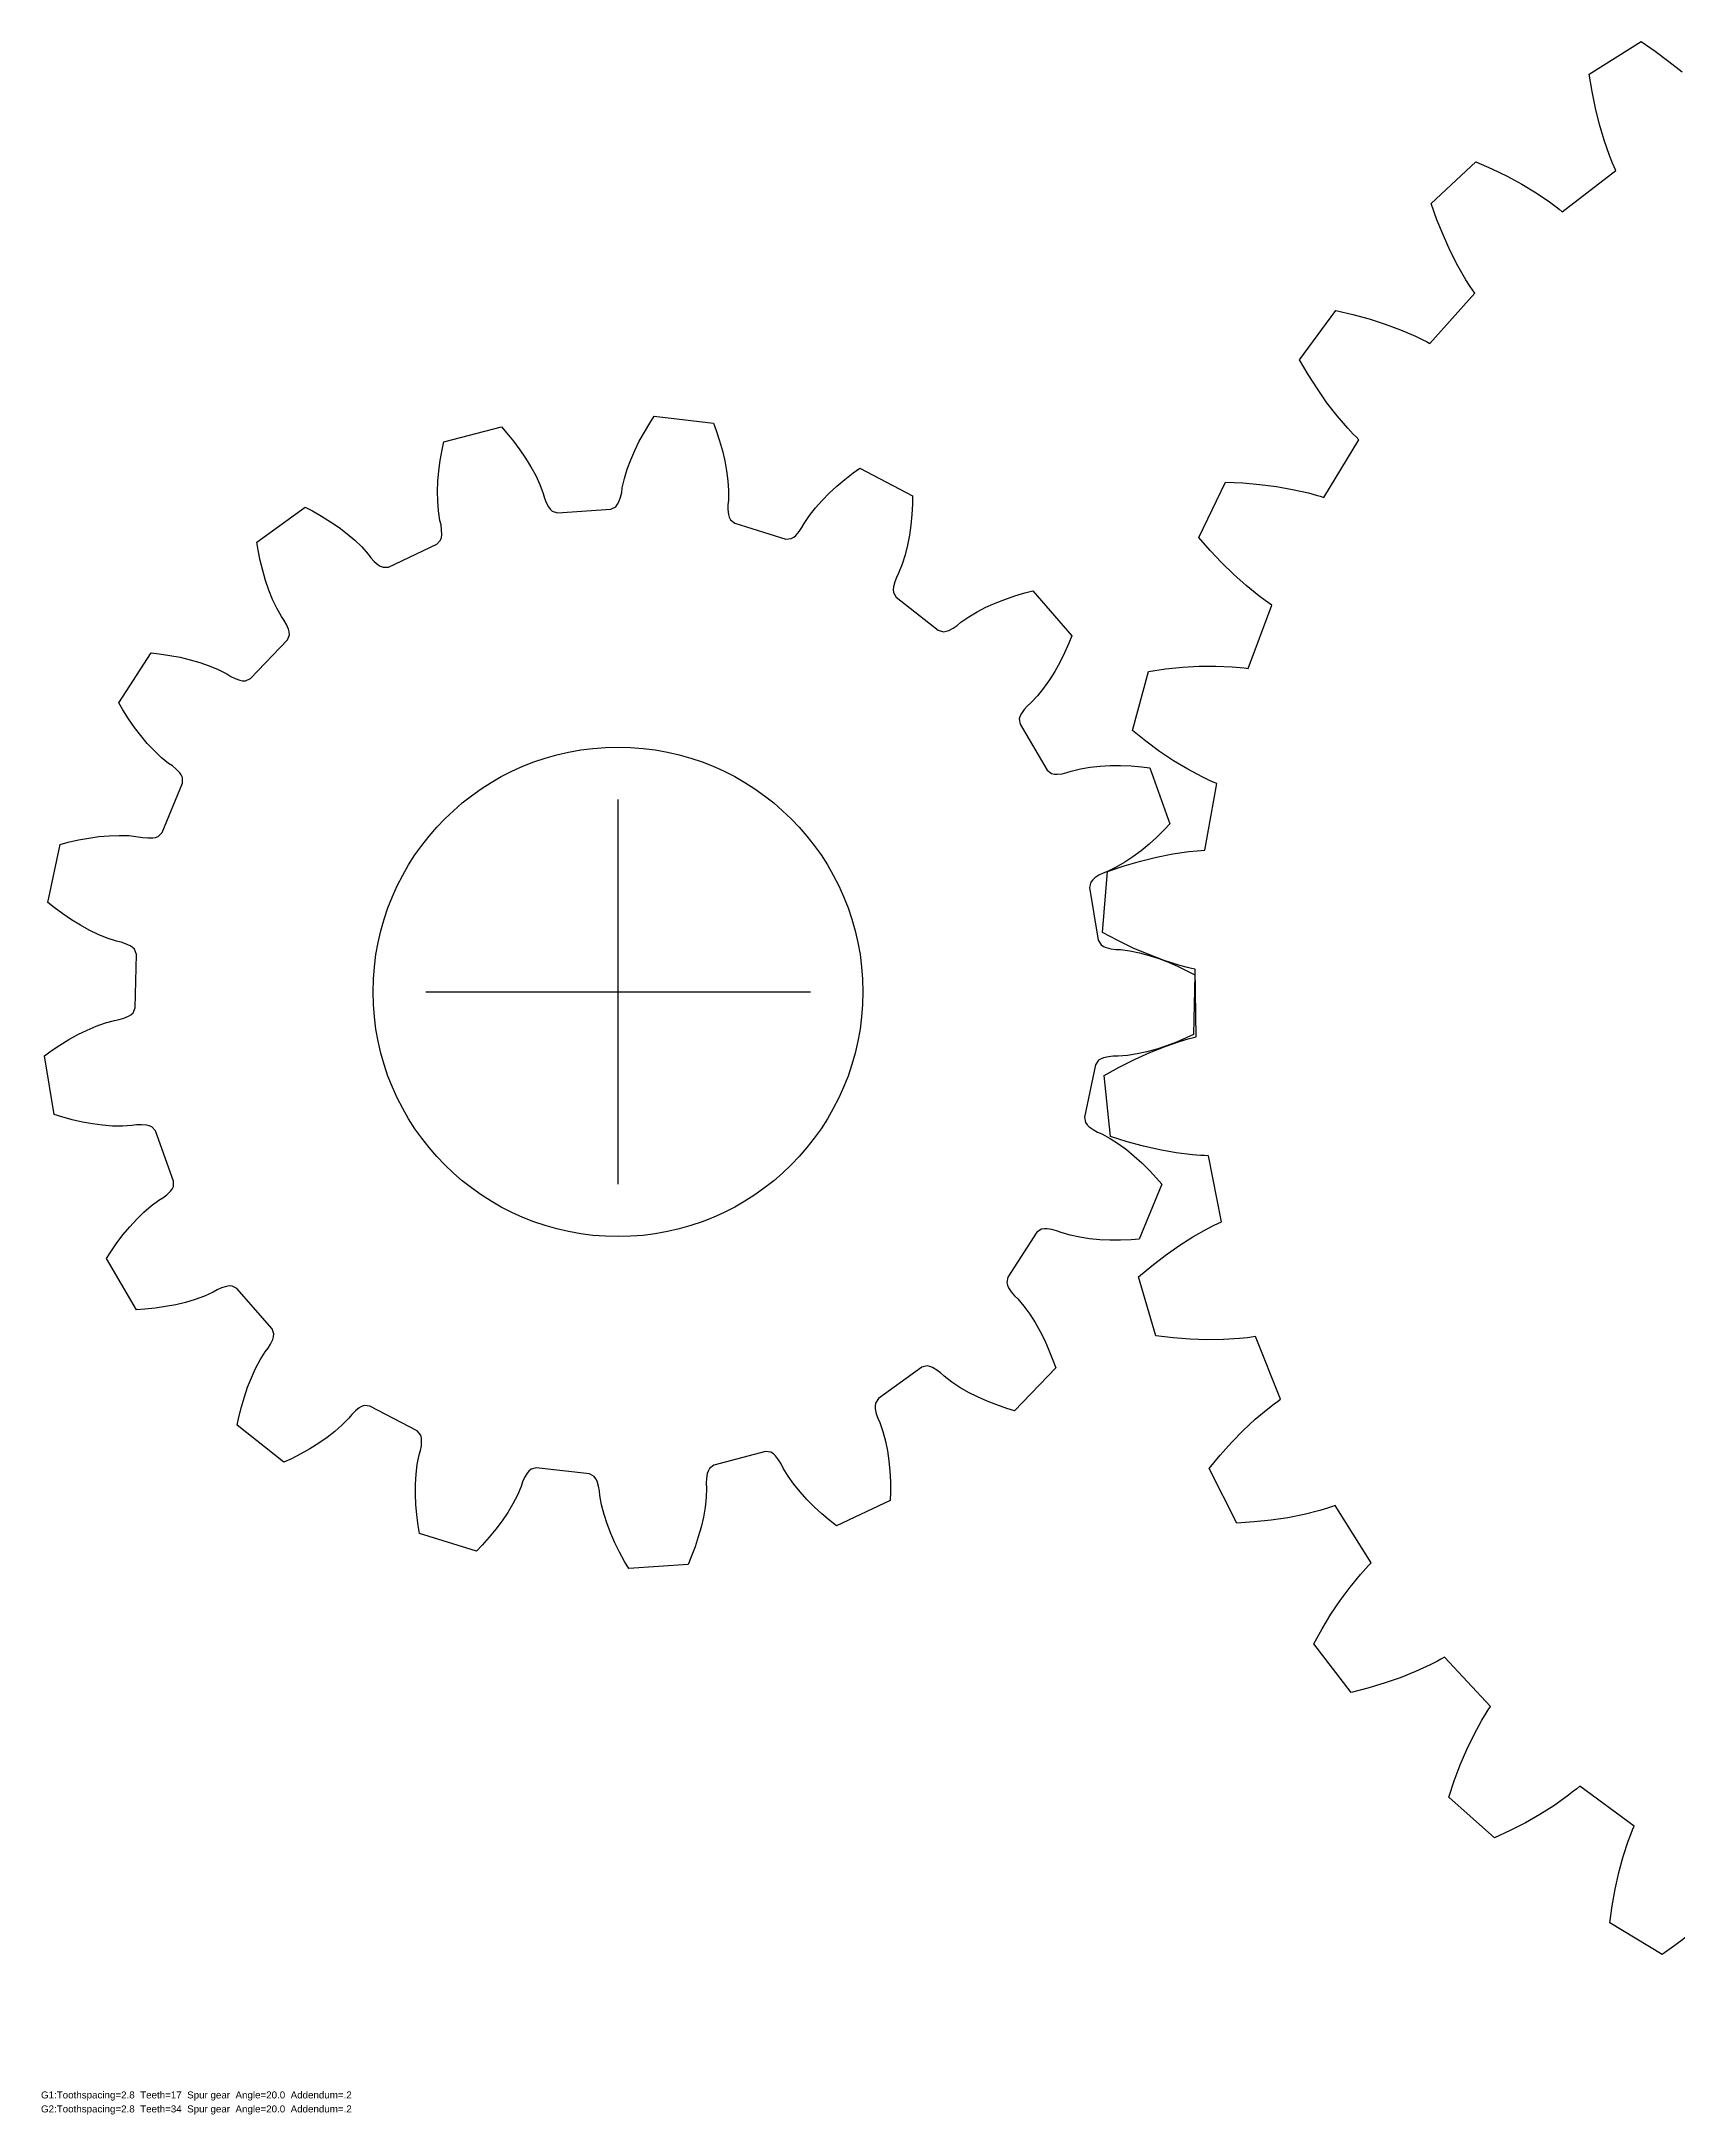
# Model space of a CAD drawing. Extents: x 0 to 46.8, y -0.2 to 31.6.
# Drawn here: x 0.01 to 23.39, y -0.23 to 29.41 of the extents above; entities that cross this region are included whole.
import ezdxf

# ---------------------------------------------------------------- set-up
doc = ezdxf.new("R2010")
doc.units = 0
doc.layers.add('labels', color=1, linetype='Continuous')
doc.styles.add('ARIAL', font='Arial.ttf')

msp = doc.modelspace()

# ---------------------------------------------------------------- linework, layer by layer
at = {"layer": 'a'}
for p, q in [((8.2475, 13.07411), (8.2475, 18.57244)), ((5.49833, 15.82327), (10.99666, 15.82327))]:
    msp.add_line(p, q, dxfattribs=at)
msp.add_lwpolyline([(23.56602, 2.35055), (23.37371, 2.20111), (23.17293, 2.05714), (22.42259, 2.5103), (22.45655, 2.75502), (22.4993, 2.99478), (22.55125, 3.22911), (22.61304, 3.45739), (22.68565, 3.67874), (22.72653, 3.78641), (22.74826, 3.83939), (22.77094, 3.89172), (21.9935, 4.4654), (21.95017, 4.4283), (21.90597, 4.39191), (21.81514, 4.32109), (21.62505, 4.18642), (21.42514, 4.06006), (21.21656, 3.94131), (21.00007, 3.82975), (20.77625, 3.72513), (20.12196, 4.30844), (20.20031, 4.54276), (20.28638, 4.77058), (20.38051, 4.99137), (20.48319, 5.20441), (20.59524, 5.40866), (20.65521, 5.50698), (20.6863, 5.55506), (20.71821, 5.60234), (20.05942, 6.3091), (20.01002, 6.28059), (19.95987, 6.25295), (19.85758, 6.20002), (19.64598, 6.10258), (19.42626, 6.0151), (19.19941, 5.9367), (18.96611, 5.86682), (18.72687, 5.80511), (18.1909, 6.49872), (18.31097, 6.71464), (18.43745, 6.92277), (18.57054, 7.12251), (18.71062, 7.31305), (18.85829, 7.49323), (18.93531, 7.57886), (18.97471, 7.62041), (19.01476, 7.66102), (18.49705, 8.4768), (18.44325, 8.45785), (18.38888, 8.43989), (18.27861, 8.40667), (18.0527, 8.34976), (17.82065, 8.30415), (17.58325, 8.26876), (17.34108, 8.24294), (17.09458, 8.22624), (16.69519, 9.00652), (16.85289, 9.19671), (17.01546, 9.37806), (17.18298, 9.54994), (17.35569, 9.7115), (17.53396, 9.86147), (17.6254, 9.93149), (17.67176, 9.96509), (17.71859, 9.99765), (17.35959, 10.89467), (17.30323, 10.88593), (17.24649, 10.87827), (17.13199, 10.86587), (16.89947, 10.85145), (16.66299, 10.84925), (16.42313, 10.85809), (16.18034, 10.87721), (15.93497, 10.90608), (15.68575, 11.74647), (15.87572, 11.90444), (16.06884, 12.05282), (16.26509, 12.19099), (16.46454, 12.31807), (16.66734, 12.43273), (16.77009, 12.48476), (16.82183, 12.50927), (16.87385, 12.53267), (16.68579, 13.48038), (16.62878, 13.48215), (16.5716, 13.48504), (16.45677, 13.49389), (16.22556, 13.52244), (15.9927, 13.56373), (15.75855, 13.61649), (15.52341, 13.6799), (15.28752, 13.75337), (15.19697, 14.62524), (15.41273, 14.74562), (15.62982, 14.85599), (15.84813, 14.95575), (16.06753, 15.04401), (16.28794, 15.11946), (16.3985, 15.15172), (16.45387, 15.1663), (16.5093, 15.17975), (16.49858, 16.14587), (16.44287, 16.15809), (16.38719, 16.17144), (16.27594, 16.20124), (16.05392, 16.27178), (15.83261, 16.35516), (15.61214, 16.45005), (15.39266, 16.55558), (15.17428, 16.67115), (15.24548, 17.54481), (15.47968, 17.62349), (15.71336, 17.6921), (15.94628, 17.75004), (16.17817, 17.79648), (16.40868, 17.83015), (16.52329, 17.84155), (16.5804, 17.84571), (16.63735, 17.84874), (16.80435, 18.80038), (16.75183, 18.82263), (16.69955, 18.84598), (16.59567, 18.89572), (16.39039, 19.00586), (16.18817, 19.12848), (15.98889, 19.26226), (15.79253, 19.40633), (15.59911, 19.56005), (15.82963, 20.40576), (16.07431, 20.44006), (16.31661, 20.46456), (16.55621, 20.47872), (16.79269, 20.48176), (17.02546, 20.4725), (17.14021, 20.46264), (17.19711, 20.45624), (17.25366, 20.44875), (17.59267, 21.35351), (17.54513, 21.38502), (17.49803, 21.41759), (17.40506, 21.48557), (17.22351, 21.63155), (17.04727, 21.78924), (16.87597, 21.95736), (16.70943, 22.13506), (16.54755, 22.3217), (16.92954, 23.11065), (17.17635, 23.09942), (17.41903, 23.07898), (17.65715, 23.04886), (17.89016, 23.00841), (18.11727, 22.95652), (18.22826, 22.92575), (18.28301, 22.909), (18.33721, 22.89125), (18.83671, 23.71831), (18.79577, 23.75802), (18.75546, 23.79869), (18.67656, 23.88259), (18.52492, 24.05945), (18.38066, 24.24684), (18.24317, 24.44358), (18.11211, 24.64885), (17.98728, 24.86206), (18.50774, 25.56739), (18.74828, 25.51099), (18.98308, 25.4463), (19.21161, 25.37295), (19.43322, 25.29037), (19.64693, 25.19764), (19.75037, 25.14699), (19.80111, 25.12047), (19.85113, 25.09306), (20.49409, 25.81425), (20.46114, 25.86082), (20.42899, 25.90819), (20.36686, 26.00517), (20.2503, 26.20687), (20.14292, 26.41758), (20.04392, 26.63623), (19.95282, 26.86209), (19.86929, 27.09461), (20.51049, 27.69229), (20.73658, 27.59266), (20.95549, 27.48593), (21.16665, 27.37183), (21.36931, 27.24993), (21.56234, 27.11951), (21.65471, 27.05073), (21.69972, 27.01533), (21.74385, 26.9792), (22.50838, 27.56997), (22.48455, 27.62179), (22.46166, 27.67427), (22.4184, 27.78101), (22.34089, 28.0007), (22.27406, 28.22755), (22.21692, 28.46067), (22.16887, 28.69942), (22.12949, 28.94333), (22.86959, 29.41302), (23.07352, 29.27353), (23.26909, 29.1284), (23.4557, 28.97744)], dxfattribs=at)
msp.add_lwpolyline([(15.1119, 16.5621), (15.15249, 16.49551), (15.18842, 16.47257), (15.22353, 16.45756), (15.29259, 16.43939), (15.36089, 16.42926), (15.4285, 16.42683), (15.56468, 16.41001), (15.70161, 16.38195), (15.83897, 16.34474), (15.97655, 16.29942), (16.11416, 16.24663), (16.25164, 16.18682), (16.38882, 16.12028), (16.49141, 16.06612), (16.47254, 15.21514), (16.36764, 15.16559), (16.22765, 15.1052), (16.08765, 15.05154), (15.94784, 15.0049), (15.80838, 14.96573), (15.66951, 14.93465), (15.53147, 14.91268), (15.39468, 14.90192), (15.32702, 14.90248), (15.25835, 14.8954), (15.18855, 14.88031), (15.15281, 14.86687), (15.1159, 14.84555), (15.0724, 14.78081), (14.91526, 14.0325), (14.92905, 13.95574), (14.95427, 13.92137), (14.98159, 13.89469), (15.03942, 13.8528), (15.09945, 13.81869), (15.16162, 13.79199), (15.28252, 13.72712), (15.40006, 13.65149), (15.51471, 13.56717), (15.62663, 13.47521), (15.73588, 13.37628), (15.84246, 13.27084), (15.94634, 13.15924), (16.02245, 13.07168), (15.69744, 12.28498), (15.58172, 12.27666), (15.42937, 12.27093), (15.27944, 12.27146), (15.13222, 12.27848), (14.98803, 12.29233), (14.8473, 12.31351), (14.71066, 12.3429), (14.57922, 12.38227), (14.51633, 12.40724), (14.44973, 12.42544), (14.3792, 12.43658), (14.34101, 12.43697), (14.29889, 12.43042), (14.23495, 12.38577), (13.8181, 11.74475), (13.80323, 11.66819), (13.81433, 11.62704), (13.83017, 11.59229), (13.86896, 11.53234), (13.91261, 11.47884), (13.96094, 11.43149), (14.05025, 11.32732), (14.13253, 11.21434), (14.20897, 11.0943), (14.28011, 10.96812), (14.34625, 10.8364), (14.40755, 10.69958), (14.4641, 10.55799), (14.50343, 10.44885), (13.91618, 9.83268), (13.80528, 9.86673), (13.66114, 9.91642), (13.52153, 9.97107), (13.38678, 10.0308), (13.25734, 10.0958), (13.13376, 10.16639), (13.01696, 10.24315), (12.90862, 10.32735), (12.859, 10.37335), (12.80347, 10.41439), (12.74172, 10.45025), (12.70626, 10.46441), (12.66462, 10.47351), (12.58886, 10.45498), (11.9686, 10.00783), (11.92708, 9.94181), (11.92256, 9.89943), (11.92478, 9.86131), (11.93929, 9.79139), (11.96067, 9.72574), (11.98863, 9.66412), (12.03427, 9.53473), (12.07019, 9.39965), (12.09811, 9.2601), (12.11886, 9.11675), (12.13295, 8.97003), (12.14068, 8.8203), (12.14227, 8.66785), (12.13952, 8.55187), (11.36934, 8.18945), (11.27822, 8.26126), (11.16177, 8.35966), (11.05133, 8.46106), (10.94726, 8.56543), (10.85003, 8.6728), (10.7603, 8.78327), (10.67912, 8.89704), (10.60851, 9.01469), (10.57886, 9.07551), (10.5419, 9.13383), (10.49728, 9.18958), (10.46932, 9.21559), (10.43378, 9.23912), (10.35645, 9.24921), (9.61654, 9.05632), (9.55398, 9.00976), (9.53445, 8.97186), (9.52275, 8.93552), (9.51102, 8.86508), (9.50724, 8.79614), (9.51106, 8.72858), (9.50688, 8.59144), (9.49157, 8.45251), (9.46719, 8.3123), (9.43476, 8.17112), (9.3949, 8.02923), (9.34802, 7.88682), (9.29443, 7.74408), (9.24997, 7.63693), (8.40087, 7.5772), (8.34185, 7.67708), (8.2688, 7.81091), (8.20245, 7.94535), (8.14312, 8.08027), (8.09124, 8.21551), (8.04748, 8.35093), (8.01287, 8.48635), (7.98953, 8.62156), (7.98385, 8.68898), (7.97046, 8.75671), (7.94899, 8.82482), (7.93232, 8.85917), (7.90768, 8.89396), (7.83921, 8.9313), (7.07959, 9.01872), (7.00443, 8.9979), (6.97253, 8.96962), (6.94849, 8.93996), (6.91211, 8.87851), (6.88368, 8.81559), (6.86284, 8.75122), (6.80939, 8.62484), (6.74493, 8.50083), (6.67155, 8.37889), (6.59031, 8.25896), (6.50188, 8.14105), (6.40672, 8.02519), (6.30519, 7.91146), (6.22502, 7.8276), (5.41169, 8.07863), (5.39273, 8.19309), (5.37296, 8.34427), (5.35966, 8.4936), (5.35307, 8.64084), (5.35355, 8.78569), (5.36166, 8.92778), (5.37831, 9.06655), (5.4054, 9.20106), (5.42445, 9.26598), (5.43643, 9.33398), (5.44102, 9.40524), (5.43788, 9.4433), (5.42747, 9.48463), (5.37711, 9.54419), (4.70037, 9.90011), (4.62276, 9.90785), (4.5828, 9.89301), (4.54967, 9.87403), (4.49355, 9.82987), (4.44431, 9.78147), (4.40162, 9.72898), (4.30613, 9.63044), (4.20123, 9.53808), (4.08875, 9.45089), (3.96968, 9.36841), (3.84462, 9.2904), (3.71404, 9.21674), (3.57827, 9.14737), (3.47323, 9.09813), (2.8055, 9.62602), (2.82917, 9.7396), (2.86535, 9.88771), (2.90689, 10.03176), (2.95393, 10.17144), (3.00671, 10.30634), (3.0656, 10.4359), (3.13125, 10.55928), (3.2051, 10.67493), (3.24632, 10.72858), (3.28206, 10.78766), (3.31207, 10.85245), (3.32289, 10.88907), (3.32812, 10.93138), (3.30268, 11.0051), (2.8002, 11.58146), (2.73064, 11.61671), (2.68801, 11.6173), (2.65026, 11.61158), (2.58198, 11.59067), (2.51858, 11.56333), (2.45981, 11.5298), (2.33518, 11.47241), (2.20399, 11.42419), (2.06761, 11.38351), (1.92678, 11.34962), (1.78199, 11.32205), (1.63362, 11.30054), (1.48196, 11.28489), (1.36622, 11.27693), (0.93428, 12.01038), (0.99738, 12.10774), (1.08462, 12.23278), (1.17539, 12.3521), (1.26972, 12.46535), (1.36766, 12.57207), (1.46937, 12.67161), (1.57517, 12.76295), (1.6858, 12.84411), (1.74363, 12.87925), (1.79829, 12.92143), (1.84969, 12.971), (1.873, 13.00124), (1.89316, 13.0388), (1.89607, 13.11674), (1.63573, 13.83569), (1.58359, 13.89369), (1.54406, 13.90964), (1.50679, 13.91794), (1.43557, 13.92311), (1.36657, 13.92051), (1.29966, 13.91048), (1.16271, 13.90199), (1.02296, 13.90441), (0.8811, 13.91575), (0.73754, 13.93502), (0.59257, 13.96162), (0.44644, 13.99516), (0.29937, 14.03535), (0.18857, 14.06974), (0.05075, 14.9097), (0.14476, 14.97768), (0.27128, 15.06277), (0.39902, 15.14124), (0.52789, 15.21277), (0.65777, 15.2769), (0.78857, 15.33297), (0.92022, 15.37993), (1.0527, 15.41564), (1.11932, 15.42752), (1.18552, 15.4471), (1.25136, 15.47476), (1.28402, 15.49454), (1.31639, 15.52228), (1.34725, 15.5939), (1.36421, 16.35835), (1.33655, 16.43127), (1.30545, 16.46042), (1.27369, 16.48162), (1.20914, 16.51218), (1.14387, 16.53468), (1.07785, 16.5495), (0.94708, 16.59105), (0.81765, 16.64379), (0.68946, 16.70561), (0.56255, 16.77544), (0.43698, 16.85261), (0.31284, 16.93667), (0.19022, 17.02728), (0.09932, 17.09937), (0.27424, 17.93239), (0.38646, 17.96183), (0.53517, 17.99546), (0.68264, 18.02249), (0.82864, 18.04264), (0.97292, 18.05552), (1.11514, 18.06056), (1.25486, 18.05678), (1.3913, 18.04223), (1.4577, 18.02924), (1.52651, 18.02358), (1.5979, 18.0256), (1.6355, 18.03223), (1.6757, 18.04641), (1.73035, 18.10205), (2.02231, 18.80875), (2.02286, 18.88674), (2.00439, 18.92515), (1.98244, 18.9564), (1.93329, 19.0082), (1.88055, 19.05276), (1.82435, 19.09043), (1.71742, 19.17642), (1.61578, 19.27236), (1.51858, 19.3763), (1.42546, 19.48726), (1.33625, 19.60459), (1.25086, 19.72782), (1.16925, 19.8566), (1.11053, 19.95666), (1.57456, 20.67024), (1.68983, 20.65715), (1.84065, 20.63479), (1.98792, 20.60672), (2.13135, 20.57277), (2.27054, 20.53266), (2.40498, 20.48598), (2.5339, 20.43199), (2.65586, 20.36913), (2.71309, 20.33303), (2.77521, 20.3029), (2.8425, 20.27899), (2.87996, 20.2716), (2.92257, 20.27029), (2.99363, 20.30243), (3.52116, 20.85594), (3.54985, 20.92846), (3.54651, 20.97096), (3.53732, 21.00802), (3.5102, 21.07409), (3.47713, 21.13469), (3.43832, 21.19012), (3.36968, 21.30892), (3.30955, 21.4351), (3.25647, 21.56714), (3.20972, 21.70424), (3.16892, 21.84587), (3.13381, 21.99163), (3.10423, 22.1412), (3.08562, 22.25571), (3.7761, 22.75348), (3.87886, 22.69963), (4.01141, 22.6243), (4.1386, 22.54493), (4.26008, 22.46145), (4.37538, 22.37377), (4.48387, 22.28168), (4.58458, 22.18476), (4.67561, 22.08209), (4.71593, 22.02775), (4.76297, 21.97722), (4.81708, 21.93061), (4.84934, 21.91019), (4.8886, 21.89358), (4.96647, 21.89788), (5.65833, 22.22344), (5.71128, 22.28071), (5.72351, 22.32154), (5.72834, 22.35942), (5.72692, 22.43082), (5.71796, 22.49928), (5.7018, 22.56498), (5.68071, 22.70056), (5.67023, 22.83994), (5.66843, 22.98224), (5.67437, 23.12697), (5.68748, 23.27377), (5.70739, 23.42237), (5.73384, 23.57252), (5.75786, 23.68602), (6.58152, 23.90075), (6.65789, 23.81342), (6.75428, 23.69529), (6.84421, 23.57533), (6.92732, 23.45361), (7.00317, 23.3302), (7.07107, 23.20513), (7.12997, 23.07838), (7.17775, 22.94976), (7.19573, 22.88453), (7.22134, 22.82041), (7.25495, 22.75741), (7.27766, 22.72671), (7.30827, 22.69704), (7.38243, 22.67292), (8.14518, 22.72657), (8.21524, 22.76084), (8.2414, 22.7945), (8.25958, 22.82807), (8.28405, 22.89516), (8.30043, 22.96223), (8.30909, 23.02934), (8.3384, 23.16338), (8.37898, 23.29713), (8.4287, 23.43047), (8.48652, 23.56329), (8.55178, 23.69544), (8.62403, 23.82681), (8.70294, 23.95727), (8.76633, 24.05443), (9.61194, 23.95712), (9.65161, 23.84809), (9.69882, 23.70313), (9.73934, 23.55878), (9.77287, 23.41525), (9.79901, 23.27278), (9.81715, 23.13163), (9.82628, 22.99216), (9.82438, 22.85496), (9.81757, 22.78764), (9.81829, 22.7186), (9.82688, 22.64771), (9.83696, 22.61088), (9.85478, 22.57216), (9.91523, 22.52287), (10.64585, 22.29736), (10.72356, 22.30401), (10.76011, 22.32595), (10.78919, 22.35069), (10.83624, 22.40441), (10.87574, 22.46103), (10.90806, 22.52048), (10.98382, 22.63488), (11.06997, 22.74494), (11.16451, 22.85132), (11.2664, 22.95427), (11.37499, 23.05393), (11.48982, 23.15033), (11.61052, 23.24347), (11.70473, 23.31117), (12.45809, 22.91496), (12.45569, 22.79897), (12.44734, 22.64674), (12.43298, 22.4975), (12.41241, 22.35155), (12.38531, 22.20926), (12.35123, 22.07109), (12.30937, 21.93774), (12.25803, 21.81049), (12.22737, 21.75017), (12.2031, 21.68554), (12.1855, 21.61633), (12.18159, 21.57835), (12.18423, 21.5358), (12.22278, 21.46801), (12.82261, 20.9938), (12.89747, 20.97192), (12.93947, 20.97918), (12.97553, 20.99174), (13.03881, 21.02484), (13.0961, 21.06337), (13.14771, 21.10712), (13.25968, 21.18643), (13.37977, 21.25794), (13.50635, 21.32298), (13.63855, 21.38218), (13.77581, 21.43588), (13.91771, 21.48429), (14.06391, 21.52754), (14.17622, 21.55663), (14.73557, 20.91504), (14.69144, 20.80774), (14.62866, 20.6688), (14.56136, 20.53483), (14.48945, 20.40618), (14.41278, 20.28328), (14.33109, 20.16674), (14.24388, 20.05752), (14.15004, 19.95741), (14.09966, 19.91225), (14.05368, 19.86074), (14.01227, 19.80257), (13.9949, 19.76856), (13.98199, 19.72794), (13.99346, 19.65079), (14.38147, 18.99192), (14.44337, 18.94448), (14.48516, 18.93607), (14.52332, 18.93476), (14.59428, 18.94276), (14.66163, 18.958), (14.72556, 18.98015), (14.85861, 19.01366), (14.99643, 19.03696), (15.13796, 19.05188), (15.28262, 19.05932), (15.43001, 19.05981), (15.57981, 19.0537), (15.73176, 19.04121), (15.84699, 19.02777), (16.1368, 18.22744), (16.05689, 18.14333), (15.94816, 18.03645), (15.83701, 17.93584), (15.72348, 17.84185), (15.60759, 17.75494), (15.48932, 17.67579), (15.36854, 17.60545), (15.24488, 17.546), (15.18159, 17.52208), (15.1201, 17.49067), (15.06047, 17.45138), (15.032, 17.42594), (15.00528, 17.39272), (14.9881, 17.31665)], close=True, dxfattribs=at)
msp.add_circle((8.2475, 15.82327), 3.5, dxfattribs=at)

# ---------------------------------------------------------------- texts
at = {"layer": 'labels', "style": 'ARIAL'}
for s, p in [('G1:Toothspacing=2.8  Teeth=17  Spur gear  Angle=20.0  Addendum=.2', (0, 0)), ('G2:Toothspacing=2.8  Teeth=34  Spur gear  Angle=20.0  Addendum=.2', (0, -0.2))]:
    msp.add_text(s, height=0.1, dxfattribs=at).set_placement(p)

doc.saveas('drawing.dxf')
